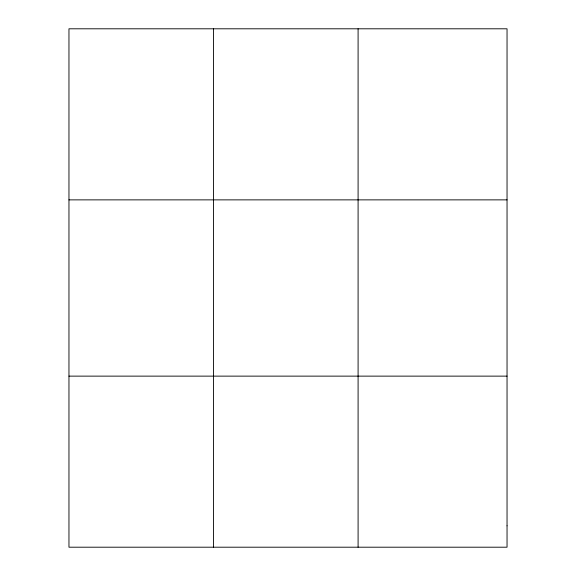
<?xml version="1.0" encoding="UTF-8"?>
<svg xmlns="http://www.w3.org/2000/svg" width="576" height="576" viewBox="0 0 576 576"><rect width="100%" height="100%" fill="white"/><g stroke="black" fill="none" stroke-linecap="round" stroke-linejoin="round"><path stroke-width="0.86" d="M213.53 547.2L213.53 28.8M358.092 547.2L358.092 28.8M68.962 199.872L507.038 199.872M68.962 376.128L507.038 376.128M507.038 525.816L507.038 547.2L68.962 547.2L68.962 28.8L507.038 28.8L507.038 525.816"/></g></svg>
